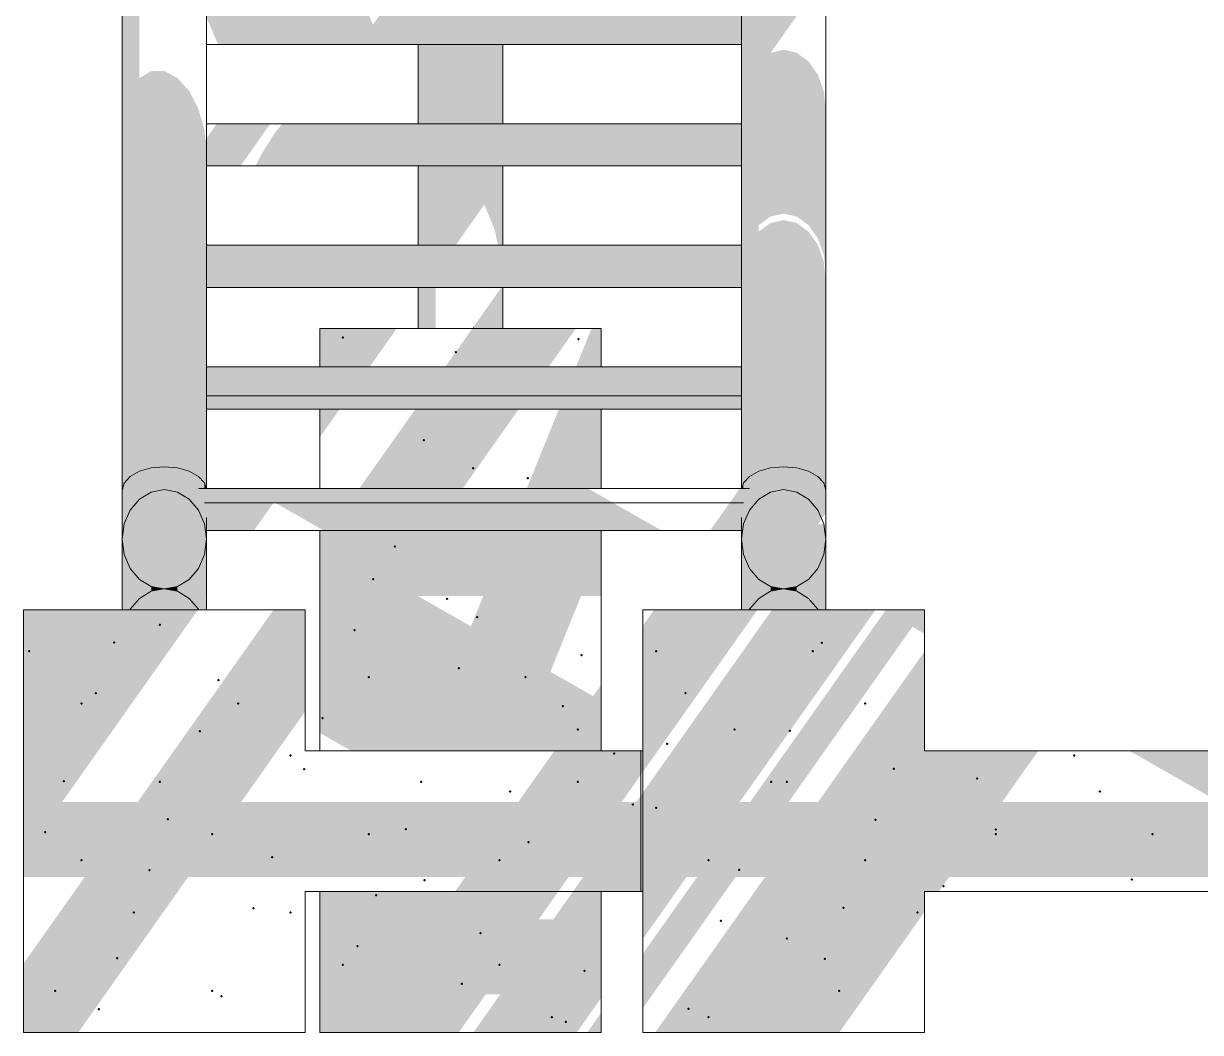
# Model space of a CAD drawing. Header units: millimetres. Extents: x -71878 to 121433, y -67383 to 83273.
# Drawn here: x 105730 to 107403, y -50709 to -49277 of the extents above; entities that cross this region are included whole.
import ezdxf

# ---------------------------------------------------------------- set-up
doc = ezdxf.new("R2010")
doc.units = ezdxf.units.MM
doc.header["$MEASUREMENT"] = 0
for name, color, linetype, lineweight in [('COLUMNAS_Pluma_Nº__1', 7, 'Continuous', 0), ('VIGAS DE CIMENTACION_Pluma_Nº__21', 7, 'Continuous', 5), ('Vigas_Pluma_Nº__21', 7, 'Continuous', 5)]:
    doc.layers.add(name, color=color, linetype=linetype, lineweight=lineweight)
for name, color, linetype, lineweight, true_color in [('COLUMNAS_Pluma_Nº__102', 7, 'Continuous', 40, 0x323232), ('COLUMNAS_Pluma_Nº__3', 7, 'Continuous', 0, 0x646464), ('Gradas_Pluma_Nº__2', 7, 'Continuous', 0, 0x323232), ('Gradas_Pluma_Nº__3', 7, 'Continuous', 0, 0x646464), ('VIGAS DE CIMENTACION_Pluma_Nº__102', 7, 'Continuous', 40, 0x323232), ('VIGAS DE CIMENTACION_Pluma_Nº__3', 7, 'Continuous', 0, 0x646464), ('Vigas_Pluma_Nº__3', 7, 'Continuous', 0, 0x646464)]:
    doc.layers.add(name, color=color, linetype=linetype, lineweight=lineweight, true_color=true_color)

msp = doc.modelspace()

# ---------------------------------------------------------------- hatches: boundary and pattern name
at = {"layer": 'COLUMNAS_Pluma_Nº__3', "linetype": 'Continuous', "lineweight": 0, "true_color": 0x191919}
for points in [[(105873.314, -48962.618), (105870.377, -48962.618), (105870.377, -49953.993), (105870.414, -49953.993), (105870.414, -49939.578), (105873.314, -49929.359), (105873.314, -49063.967), (105870.414, -49042.457), (105870.414, -48973.066), (105873.314, -48962.847)], [(106870.451, -48999.303), (106870.414, -48999.355), (106870.414, -49329.467), (106870.451, -49329.467)], [(106753.35, -49064.24), (106750.414, -49042.457), (106750.414, -49936.792), (106751.164, -49936.792), (106753.35, -49929.085)], [(105873.35, -49064.24), (105873.314, -49063.967), (105873.314, -49929.359), (105873.35, -49929.13), (105881.836, -49919.834), (105881.836, -49083.806)], [(106753.35, -49064.24), (106753.35, -49929.085), (106761.873, -49919.749), (106761.873, -49083.891)], [(105881.873, -49083.891), (105881.836, -49083.806), (105881.836, -49919.834), (105881.873, -49919.772), (105895.11, -49912.384), (105895.11, -49099.443)], [(106761.873, -49083.891), (106761.873, -49919.749), (106775.147, -49912.34), (106775.147, -49099.486)], [(106775.147, -49099.486), (106775.147, -49562.699), (106791.873, -49550.647), (106791.873, -49109.499)], [(106810.414, -49112.949), (106791.873, -49109.499), (106791.873, -49550.647), (106810.414, -49546.494), (106810.414, -49313.933), (106792.017, -49318.054), (106810.414, -49292.037)], [(106828.955, -49109.499), (106810.414, -49112.949), (106810.414, -49292.037), (106828.955, -49265.816)], [(106291.313, -49418.792), (106294.25, -49418.792), (106294.25, -49306.132), (106291.313, -49306.132)], [(106294.25, -49418.792), (106302.772, -49418.792), (106302.772, -49306.132), (106294.25, -49306.132)], [(106302.772, -49306.132), (106302.772, -49418.792), (106316.046, -49418.792), (106316.046, -49306.132)], [(106316.046, -49418.792), (106332.772, -49418.792), (106332.772, -49306.132), (106316.046, -49306.132)], [(106332.772, -49306.132), (106332.772, -49418.792), (106351.313, -49418.792), (106351.313, -49306.132)], [(106351.313, -49418.792), (106369.855, -49418.792), (106369.855, -49306.132), (106351.313, -49306.132)], [(106369.855, -49418.792), (106386.581, -49418.792), (106386.581, -49306.132), (106369.855, -49306.132)], [(106386.581, -49418.792), (106399.855, -49418.792), (106399.855, -49306.132), (106386.581, -49306.132)], [(106399.854, -49306.132), (106399.854, -49418.792), (106408.377, -49418.792), (106408.377, -49306.132)], [(106408.377, -49306.132), (106408.377, -49418.792), (106411.314, -49418.792), (106411.314, -49306.132)], [(106828.955, -49318.086), (106810.414, -49313.933), (106810.414, -49546.494), (106828.955, -49550.647)], [(106828.955, -49550.647), (106845.681, -49562.699), (106845.681, -49330.138), (106828.955, -49318.086)], [(106845.681, -49562.699), (106858.955, -49581.471), (106858.955, -49348.911), (106845.681, -49330.138)], [(105911.836, -49344.134), (105895.11, -49354.079), (105895.11, -49912.384), (105895.147, -49912.352), (105911.836, -49907.605)], [(105911.836, -49344.134), (105911.836, -49907.605), (105911.873, -49907.587), (105930.377, -49905.951), (105930.377, -49343.991)], [(105930.377, -49343.991), (105930.377, -49905.951), (105930.414, -49905.941), (105948.918, -49907.576), (105948.918, -49353.663)], [(106858.955, -49348.911), (106858.955, -49581.471), (106867.477, -49605.126), (106867.477, -49372.565)], [(105965.644, -49372.203), (105948.918, -49353.663), (105948.918, -49907.576), (105948.955, -49907.572), (105965.644, -49912.318)], [(105965.644, -49912.318), (105965.681, -49912.318), (105978.918, -49919.706), (105978.918, -49397.797), (105965.644, -49372.203)], [(106867.477, -49372.565), (106867.477, -49605.126), (106870.414, -49631.347), (106870.414, -49398.786)], [(105978.918, -49397.797), (105978.918, -49919.706), (105978.955, -49919.705), (105987.44, -49929), (105987.44, -49427.939)], [(105987.44, -49929), (105987.477, -49928.942), (105989.705, -49936.792), (105990.377, -49936.792), (105990.377, -49439.386), (105988.717, -49441.734), (105987.44, -49427.939)], [(106294.25, -49478.792), (106291.313, -49478.792), (106291.313, -49591.462), (106294.25, -49591.462)], [(106302.772, -49478.792), (106294.25, -49478.792), (106294.25, -49591.462), (106302.772, -49591.462)], [(106302.772, -49591.462), (106316.046, -49591.462), (106316.046, -49478.792), (106302.772, -49478.792)], [(106316.046, -49591.462), (106332.772, -49591.462), (106332.772, -49478.792), (106316.046, -49478.792)], [(106351.313, -49478.792), (106332.772, -49478.792), (106332.772, -49591.462), (106344.267, -49591.462), (106351.313, -49581.497)], [(106351.313, -49478.792), (106351.314, -49581.497), (106369.855, -49555.276), (106369.855, -49478.792)], [(106386.581, -49478.792), (106369.855, -49478.792), (106369.855, -49555.276), (106384.667, -49534.328), (106386.581, -49536.741)], [(106399.855, -49478.792), (106386.581, -49478.792), (106386.581, -49536.741), (106399.855, -49569.591)], [(106408.377, -49478.792), (106399.854, -49478.792), (106399.855, -49569.591), (106404.358, -49591.462), (106408.377, -49591.462)], [(106411.314, -49478.792), (106408.377, -49478.792), (106408.377, -49591.462), (106411.314, -49591.462)], [(106791.873, -49559.781), (106775.147, -49571.834), (106775.147, -49912.34), (106791.873, -49907.583)], [(106791.873, -49907.583), (106810.414, -49905.944), (106810.414, -49555.628), (106791.873, -49559.781)], [(106810.414, -49905.944), (106828.955, -49907.583), (106828.955, -49559.781), (106810.414, -49555.628)], [(106828.955, -49559.781), (106828.955, -49907.583), (106845.681, -49912.34), (106845.681, -49571.834)], [(106845.681, -49571.834), (106845.681, -49912.34), (106858.955, -49919.749), (106858.955, -49590.606)], [(106858.955, -49590.606), (106858.955, -49919.749), (106867.477, -49929.085), (106867.477, -49614.26)], [(106867.477, -49614.26), (106867.477, -49929.085), (106870.414, -49939.434), (106870.414, -49640.481)], [(106291.313, -49651.462), (106291.313, -49709.462), (106294.25, -49709.462), (106294.25, -49651.462)], [(106302.772, -49651.462), (106294.25, -49651.462), (106294.25, -49709.462), (106302.772, -49709.462)], [(106316.046, -49651.462), (106302.772, -49651.462), (106302.772, -49709.462), (106316.046, -49709.462)], [(106409.304, -49651.462), (106408.377, -49652.774), (106408.377, -49709.462), (106411.314, -49709.462), (106411.314, -49651.462)], [(106399.855, -49664.826), (106386.581, -49683.599), (106386.581, -49709.462), (106399.855, -49709.462)], [(106408.377, -49652.774), (106399.855, -49664.826), (106399.855, -49709.462), (106408.377, -49709.462)], [(106386.581, -49683.599), (106369.855, -49707.253), (106369.855, -49709.462), (106386.581, -49709.462)], [(106151.313, -49764.132), (106222.171, -49764.132), (106260.828, -49709.462), (106151.313, -49709.462)], [(106329.635, -49764.132), (106476.592, -49764.132), (106515.249, -49709.462), (106368.292, -49709.462)], [(106369.855, -49707.253), (106368.292, -49709.462), (106369.855, -49709.462)], [(106515.403, -49764.132), (106551.313, -49764.132), (106551.313, -49709.462), (106537.546, -49709.462)], [(106179.744, -49824.132), (106151.313, -49824.132), (106151.314, -49864.339)], [(106287.208, -49824.132), (106207.545, -49936.792), (106354.503, -49936.792), (106434.165, -49824.132)], [(106445.47, -49936.792), (106551.313, -49936.792), (106551.313, -49824.132), (106491.101, -49824.132)], [(105730.377, -50109.462), (105730.377, -50488.574), (105817.377, -50488.574), (105730.377, -50611.61), (105730.377, -50709.462), (105808.142, -50709.462), (105964.334, -50488.574), (106130.377, -50488.574), (106130.377, -50382.005), (106039.69, -50382.005), (106130.377, -50253.754), (106130.377, -50109.462), (106085.449, -50109.462), (105892.733, -50382.005), (105785.268, -50382.005), (105977.985, -50109.462)], [(106610.414, -50675.018), (106742.25, -50488.574), (106784.112, -50488.574), (106627.92, -50709.462), (106889.514, -50709.462), (107010.414, -50538.484), (107010.414, -50168.534), (106859.467, -50382.005), (106817.605, -50382.005), (106993.389, -50133.41), (107010.414, -50143.128), (107010.414, -50109.462), (106951.437, -50109.462), (106954.435, -50111.174), (106762.928, -50382.005), (106748.058, -50382.005), (106940.775, -50109.462), (106793.817, -50109.462), (106610.414, -50368.834), (106610.414, -50576.663), (106672.703, -50488.574), (106687.573, -50488.574), (106610.414, -50597.692)], [(106626.135, -50109.462), (106610.414, -50131.695), (106610.414, -50339.524), (106773.092, -50109.462)], [(106490.249, -50509.462), (106151.313, -50509.462), (106151.313, -50709.462), (106348.828, -50709.462), (106386.999, -50655.481), (106407.724, -50655.481), (106369.553, -50709.462), (106516.511, -50709.462), (106551.314, -50660.244), (106551.313, -50509.462), (106510.975, -50509.462), (106483.079, -50548.912), (106462.354, -50548.912)], [(106551.314, -50681.273), (106531.381, -50709.462), (106551.313, -50709.462)]]:
    msp.add_hatch(color=250, dxfattribs=at).paths.add_polyline_path(points)
h = msp.add_hatch(color=250, dxfattribs=at)
h.paths.add_polyline_path([(106151.313, -49996.792), (106151.314, -50284.014), (106195.894, -50309.462), (106551.313, -50309.462), (106551.314, -50215.276), (106539.656, -50231.763), (106478.997, -50197.137), (106522.473, -50089.796), (106551.314, -50089.796), (106551.313, -49996.792)])
h.paths.add_polyline_path([(106366.12, -50132.704), (106290.952, -50089.796), (106383.499, -50089.796)], flags=0)
at = {"layer": 'Gradas_Pluma_Nº__2', "linetype": 'Continuous'}
h = msp.add_hatch(dxfattribs=at)
h.set_pattern_fill('PLANK_FLOOR_0002', color=256, style=0, pattern_type=2)
h.set_pattern_definition([(0, (99984.3, -50109.46), (0, 152), [])])
h.paths.add_polyline_path([(105990.377, -49805.069), (105990.414, -49805.342), (105990.414, -49824.132), (106750.414, -49824.132), (106750.414, -49764.132), (105990.377, -49764.132)])
h = msp.add_hatch(dxfattribs=at)
h.set_pattern_fill('PLANK_FLOOR_0002', color=256, style=0, pattern_type=2)
h.set_pattern_definition([(8e-16, (99984.3, -50109.46), (0, 152), [])])
h.paths.add_polyline_path([(105979.046, -49936.792), (105987.477, -49956.234), (105990.414, -49978.017), (105990.414, -49996.792), (106750.414, -49996.792), (106750.414, -49978.017), (106753.35, -49956.234), (106761.782, -49936.792)])
at = {"layer": 'Gradas_Pluma_Nº__3', "linetype": 'Continuous', "lineweight": 0, "true_color": 0x191919}
for points in [[(105990.377, -49267.671), (106006.703, -49306.132), (106750.414, -49306.132), (106750.414, -49246.132), (106249.575, -49246.132), (106226.858, -49278.26), (106213.22, -49246.132), (105990.377, -49246.132)], [(105990.377, -49439.386), (105990.377, -49459.719), (105990.414, -49459.993), (105990.414, -49478.792), (106038.722, -49478.792), (106081.148, -49418.792), (106004.939, -49418.792)], [(106060.087, -49478.792), (106750.414, -49478.792), (106750.414, -49418.792), (106098.199, -49418.792), (106086.805, -49432.828), (106068.264, -49462.43)], [(106750.414, -49591.462), (105990.377, -49591.462), (105990.377, -49632.394), (105990.414, -49632.667), (105990.414, -49651.462), (106750.414, -49651.462)], [(105990.377, -49805.069), (105990.414, -49805.342), (105990.414, -49824.132), (106750.414, -49824.132), (106750.414, -49764.132), (105990.377, -49764.132)], [(106532.183, -49936.792), (105979.046, -49936.792), (105987.477, -49956.234), (105990.414, -49978.017), (105990.414, -49996.792), (106057.655, -49996.792), (106086.342, -49956.222), (106157.414, -49996.792), (106637.293, -49996.792)], [(106748.231, -49936.792), (106705.805, -49996.792), (106750.414, -49996.792), (106750.414, -49978.017), (106753.35, -49956.234), (106761.782, -49936.792)]]:
    msp.add_hatch(color=250, dxfattribs=at).paths.add_polyline_path(points)
at = {"layer": 'VIGAS DE CIMENTACION_Pluma_Nº__3', "linetype": 'Continuous', "lineweight": 0, "true_color": 0x191919}
for points in [[(106130.377, -50382.005), (106130.377, -50488.574), (106358.063, -50488.574), (106343.292, -50509.462), (106490.249, -50509.462), (106505.02, -50488.574), (106525.745, -50488.574), (106510.975, -50509.462), (106607.529, -50509.462), (106607.529, -50372.914), (106601.101, -50382.005), (106580.375, -50382.005), (106607.529, -50343.604), (106607.529, -50309.462), (106484.714, -50309.462), (106433.418, -50382.005)], [(106607.529, -50309.462), (106607.529, -50343.604), (106610.414, -50339.524), (106610.414, -50309.462)], [(107010.414, -50309.462), (107010.414, -50509.462), (107030.935, -50509.462), (107045.706, -50488.574), (107439.434, -50488.574), (107424.663, -50509.462), (107571.621, -50509.462), (107586.391, -50488.574), (107615.578, -50488.574), (107652.172, -50509.462), (108132.051, -50509.462), (108095.457, -50488.574), (108203.144, -50488.574), (108203.144, -50509.462), (108428.144, -50509.462), (108428.144, -50309.462), (108203.144, -50309.462), (108203.144, -50382.005), (108134.141, -50382.005), (108185.437, -50309.462), (108130.76, -50309.462), (108079.464, -50382.005), (107916.168, -50382.005), (107967.463, -50309.462), (107820.506, -50309.462), (107809.342, -50325.251), (107781.683, -50309.462), (107301.804, -50309.462), (107428.887, -50382.005), (107121.061, -50382.005), (107172.356, -50309.462)], [(106607.529, -50372.914), (106607.529, -50509.462), (106610.414, -50509.462), (106610.414, -50368.834)]]:
    msp.add_hatch(color=250, dxfattribs=at).paths.add_polyline_path(points)
at = {"layer": 'Vigas_Pluma_Nº__3', "linetype": 'Continuous', "lineweight": 0, "true_color": 0x191919}
for points in [[(105990.377, -49459.719), (105990.377, -49591.462), (105990.414, -49591.462), (105990.414, -49459.993)], [(105990.414, -49632.667), (105990.377, -49632.394), (105990.377, -49764.132), (105990.414, -49764.132)], [(105990.377, -49936.792), (105990.414, -49936.792), (105990.414, -49805.342), (105990.377, -49805.069)], [(105881.873, -49919.772), (105881.873, -49967.534), (105895.147, -49951.939), (105895.147, -49912.352), (105895.11, -49912.384)], [(105895.147, -49912.352), (105895.147, -49951.939), (105911.873, -49941.927), (105911.873, -49907.962), (105911.873, -49907.587), (105911.836, -49907.605)], [(105911.873, -49941.927), (105930.414, -49938.476), (105930.414, -49905.941), (105930.377, -49905.951), (105911.873, -49907.587)], [(105930.414, -49905.941), (105930.414, -49938.476), (105948.955, -49941.927), (105948.955, -49907.572), (105948.918, -49907.576)], [(105965.644, -49912.318), (105948.955, -49907.572), (105948.955, -49941.927), (105965.681, -49951.939), (105965.681, -49912.318)], [(105978.918, -49919.706), (105965.681, -49912.318), (105965.681, -49951.939), (105978.955, -49967.534), (105978.955, -49919.705)], [(106761.873, -49919.749), (106761.873, -49967.534), (106775.147, -49951.939), (106775.147, -49912.34)], [(106775.147, -49912.34), (106775.147, -49951.939), (106791.873, -49941.927), (106791.873, -49907.583)], [(106810.414, -49905.944), (106791.873, -49907.583), (106791.873, -49941.927), (106810.414, -49938.476)], [(106810.414, -49938.476), (106828.955, -49941.927), (106828.955, -49907.583), (106810.414, -49905.944)], [(106828.955, -49907.583), (106828.955, -49941.927), (106845.681, -49951.939), (106845.681, -49912.34)], [(106845.681, -49912.34), (106845.681, -49951.939), (106858.955, -49967.534), (106858.955, -49919.749)], [(105870.414, -50008.969), (105873.35, -49987.185), (105873.35, -49929.13), (105873.314, -49929.359), (105870.414, -49939.578)], [(105873.35, -49987.185), (105881.873, -49967.534), (105881.873, -49919.772), (105881.836, -49919.834), (105873.35, -49929.13)], [(105978.955, -49919.705), (105978.955, -49967.534), (105987.477, -49987.185), (105987.477, -49956.234), (105979.046, -49936.792), (105987.477, -49936.792), (105987.477, -49928.942), (105987.44, -49929)], [(105987.477, -49936.792), (105989.705, -49936.792), (105987.477, -49928.942)], [(106753.35, -49929.085), (106751.164, -49936.792), (106753.35, -49936.792)], [(106761.873, -49919.749), (106753.35, -49929.085), (106753.35, -49936.792), (106761.782, -49936.792), (106753.35, -49956.234), (106753.35, -49987.185), (106761.873, -49967.534)], [(106858.955, -49919.749), (106858.955, -49967.534), (106864.466, -49980.241), (106867.477, -49975.982), (106867.477, -49929.085)], [(106867.477, -49929.085), (106867.477, -49975.982), (106870.414, -49971.829), (106870.414, -49939.434)], [(105881.873, -49967.534), (105873.35, -49987.185), (105870.414, -50008.969), (105873.35, -50030.752), (105881.873, -50050.403), (105895.147, -50065.998), (105911.873, -50076.01), (105930.414, -50079.461), (105948.955, -50076.01), (105965.681, -50065.998), (105978.955, -50050.403), (105987.477, -50030.752), (105990.414, -50008.969), (105987.477, -49987.185), (105978.955, -49967.534), (105965.681, -49951.939), (105948.955, -49941.927), (105930.414, -49938.476), (105911.873, -49941.927), (105895.147, -49951.939)], [(106750.414, -50008.969), (106753.35, -50030.752), (106761.873, -50050.403), (106775.147, -50065.998), (106791.873, -50076.01), (106810.414, -50079.461), (106828.955, -50076.01), (106845.681, -50065.998), (106858.955, -50050.403), (106867.477, -50030.752), (106870.414, -50008.969), (106867.585, -49987.983), (106858.991, -49987.983), (106864.466, -49980.241), (106858.955, -49967.534), (106845.681, -49951.939), (106828.955, -49941.927), (106810.414, -49938.476), (106791.873, -49941.927), (106775.147, -49951.939), (106761.873, -49967.534), (106753.35, -49987.185)], [(105987.477, -49987.185), (105990.414, -50008.969), (105990.414, -49978.017), (105987.477, -49956.234)], [(106750.414, -49978.017), (106750.414, -50008.969), (106753.35, -49987.185), (106753.35, -49956.234)], [(106867.585, -49987.983), (106870.414, -50008.969), (106870.414, -50001.139), (106870.192, -50001.452)], [(105870.414, -50109.462), (105873.35, -50109.462), (105873.35, -50030.752), (105870.414, -50008.969)], [(105987.477, -50030.752), (105987.477, -50109.462), (105990.414, -50109.462), (105990.414, -50100.77), (105989.064, -50093.795), (105990.414, -50091.886), (105990.414, -50008.969)], [(106750.414, -50109.462), (106753.35, -50109.462), (106753.35, -50030.752), (106750.414, -50008.969)], [(106867.477, -50030.752), (106867.477, -50109.462), (106870.414, -50109.462), (106870.414, -50008.969)], [(105873.35, -50030.752), (105873.35, -50109.462), (105881.463, -50109.462), (105881.873, -50108.518), (105881.873, -50050.403)], [(105978.955, -50108.091), (105980.218, -50106.305), (105982.184, -50109.462), (105987.477, -50109.462), (105987.477, -50030.752), (105978.955, -50050.403)], [(106753.35, -50030.752), (106753.35, -50109.462), (106761.463, -50109.462), (106761.873, -50108.518), (106761.873, -50050.403)], [(106858.955, -50050.403), (106858.955, -50108.518), (106859.364, -50109.462), (106867.477, -50109.462), (106867.477, -50030.752)], [(105881.873, -50050.403), (105881.873, -50108.518), (105895.147, -50092.923), (105895.147, -50065.998)], [(105965.681, -50092.923), (105978.79, -50108.325), (105978.955, -50108.091), (105978.955, -50050.403), (105965.681, -50065.998)], [(106761.873, -50050.403), (106761.873, -50108.518), (106775.147, -50092.923), (106775.147, -50065.998)], [(106845.681, -50092.923), (106858.955, -50108.518), (106858.955, -50050.403), (106845.681, -50065.998)], [(105895.147, -50092.923), (105911.873, -50082.911), (105911.873, -50076.01), (105895.147, -50065.998)], [(105948.955, -50082.911), (105965.681, -50092.923), (105965.681, -50065.998), (105948.955, -50076.01)], [(106775.147, -50065.998), (106775.147, -50092.923), (106791.873, -50082.911), (106791.873, -50076.01)], [(106828.955, -50076.01), (106828.955, -50082.911), (106845.681, -50092.923), (106845.681, -50065.998)], [(105881.873, -50108.518), (105881.463, -50109.462), (105977.985, -50109.462), (105978.79, -50108.325), (105965.681, -50092.923), (105948.955, -50082.911), (105930.414, -50079.461), (105911.873, -50082.911), (105895.147, -50092.923)], [(105911.873, -50076.01), (105911.873, -50082.911), (105930.414, -50079.461)], [(105930.414, -50079.461), (105948.955, -50082.911), (105948.955, -50076.01)], [(106761.873, -50108.518), (106761.463, -50109.462), (106859.364, -50109.462), (106858.955, -50108.518), (106845.681, -50092.923), (106828.955, -50082.911), (106810.414, -50079.461), (106791.873, -50082.911), (106775.147, -50092.923)], [(106791.873, -50076.01), (106791.873, -50082.911), (106810.414, -50079.461)], [(106810.414, -50079.461), (106828.955, -50082.911), (106828.955, -50076.01)]]:
    msp.add_hatch(color=250, dxfattribs=at).paths.add_polyline_path(points)

# ---------------------------------------------------------------- linework, layer by layer
at = {"layer": 'COLUMNAS_Pluma_Nº__1', "linetype": 'Continuous'}
for p, q in [((106870.451, -48381.476), (106870.451, -49329.467)), ((105870.377, -48962.618), (105870.377, -49953.993)), ((105990.377, -49042.73), (105990.377, -49936.792)), ((106750.414, -49042.457), (106750.414, -49936.792)), ((106870.414, -49042.457), (106870.414, -49939.434)), ((106291.313, -49306.132), (106291.313, -49418.792)), ((106411.313, -49306.132), (106411.313, -49418.792)), ((106870.451, -49329.467), (106870.414, -49329.467)), ((106291.313, -49478.792), (106291.313, -49591.462)), ((106411.313, -49478.792), (106411.313, -49591.462)), ((106291.313, -49651.462), (106291.313, -49709.462)), ((106411.313, -49651.462), (106411.313, -49709.462)), ((106151.313, -49709.462), (106151.313, -49764.132)), ((106551.313, -49709.462), (106151.313, -49709.462)), ((106551.313, -49709.462), (106551.313, -49764.132)), ((106151.313, -49824.132), (106151.313, -49936.792)), ((106551.313, -49824.132), (106551.313, -49936.792)), ((105870.414, -49953.993), (105870.377, -49953.993)), ((106151.313, -49996.792), (106151.313, -50309.462)), ((106551.313, -49996.792), (106551.313, -50309.462)), ((105730.377, -50109.462), (105730.377, -50709.462)), ((106130.377, -50109.462), (105730.377, -50109.462)), ((106130.377, -50109.462), (106130.377, -50309.462)), ((106610.414, -50109.462), (106610.414, -50709.462)), ((107010.414, -50109.462), (106610.414, -50109.462)), ((107010.414, -50109.462), (107010.414, -50309.462)), ((106130.377, -50509.462), (106130.377, -50709.462)), ((106151.313, -50509.462), (106151.313, -50709.462)), ((106551.313, -50509.462), (106551.313, -50709.462)), ((107010.414, -50509.462), (107010.414, -50709.462)), ((106130.377, -50709.462), (105730.377, -50709.462)), ((106551.313, -50709.462), (106151.313, -50709.462)), ((107010.414, -50709.462), (106610.414, -50709.462))]:
    msp.add_line(p, q, dxfattribs=at)
at = {"layer": 'COLUMNAS_Pluma_Nº__102', "linetype": 'Continuous'}
for p in [(106183.855, -49722.339), (106183.855, -49722.339), (106518.764, -49725.011), (106344.426, -49743.499), (106344.426, -49743.499), (106298.938, -49868.479), (106298.938, -49868.479), (106369.471, -49907.955), (106369.471, -49907.955), (106446.939, -49922.347), (106258.101, -50019.324), (106258.101, -50019.324), (106227.114, -50065.814), (106227.114, -50065.814), (106332.348, -50093.57), (106375.115, -50119.682), (106375.115, -50119.682), (105923.993, -50130.693), (105923.993, -50130.693), (106200.778, -50138.17), (106200.778, -50138.17), (105738.378, -50167.817), (105738.378, -50167.817), (105859.286, -50155.413), (105859.286, -50155.413), (106629.332, -50167.817), (106629.332, -50167.817), (106852.071, -50167.817), (106852.071, -50167.817), (106864.609, -50156.308), (106864.609, -50156.308), (106523.117, -50173.55), (106348.78, -50192.038), (106348.78, -50192.038), (106007.288, -50209.281), (106220.978, -50204.94), (106220.978, -50204.94), (106443.717, -50204.94), (106443.717, -50204.94), (105832.951, -50227.769), (105832.951, -50227.769), (106671.118, -50227.418), (106671.118, -50227.418), (105812.624, -50242.063), (105812.624, -50242.063), (106035.363, -50242.063), (106035.363, -50242.063), (106496.781, -50245.907), (106496.781, -50245.907), (106926.317, -50242.063), (106155.289, -50263.149), (106155.289, -50263.149), (105980.952, -50281.638), (105980.952, -50281.638), (106517.963, -50279.186), (106517.963, -50279.186), (106740.702, -50279.186), (106740.702, -50279.186), (106819.12, -50281.287), (106819.12, -50281.287), (106644.783, -50299.775), (106109.609, -50316.309), (106128.954, -50335.506), (106967.122, -50335.155), (106967.122, -50335.155), (105787.462, -50352.749), (105787.462, -50352.749), (105923.993, -50353.432), (105923.993, -50353.432), (106792.784, -50353.643), (106792.784, -50353.643), (106814.948, -50353.432), (106814.948, -50353.432), (106629.332, -50390.555), (106629.332, -50390.555), (105935.464, -50406.617), (105935.464, -50406.617), (106940.786, -50407.511), (106940.786, -50407.511), (105761.126, -50425.105), (105761.126, -50425.105), (105998.24, -50427.678), (105998.24, -50427.678), (105812.624, -50464.801), (105812.624, -50464.801), (106083.465, -50460.485), (106083.465, -50460.485), (106703.579, -50464.801), (106703.579, -50464.801), (106926.317, -50464.801), (106926.317, -50464.801), (105909.128, -50478.973), (105909.128, -50478.973), (106747.296, -50478.622), (106747.296, -50478.622), (106231.467, -50514.353), (106231.467, -50514.353), (106057.13, -50532.841), (106895.297, -50532.49), (106895.297, -50532.49), (105886.87, -50539.048), (105886.87, -50539.048), (106109.609, -50539.048), (106720.96, -50550.978), (107000.563, -50539.048), (107000.563, -50539.048), (106379.468, -50568.221), (106379.468, -50568.221), (106205.131, -50586.709), (106205.131, -50586.709), (106814.948, -50576.171), (106814.948, -50576.171), (105863.639, -50603.952), (105863.639, -50603.952), (106868.962, -50604.847), (106868.962, -50604.847), (106183.855, -50613.294), (106183.855, -50613.294), (106406.594, -50613.294), (106406.594, -50613.294), (106527.47, -50622.089), (106527.47, -50622.089), (105775.501, -50650.417), (105775.501, -50650.417), (105998.24, -50650.417), (106353.133, -50640.578), (106353.133, -50640.578), (106889.194, -50650.417), (106889.194, -50650.417), (106011.641, -50657.82), (105837.304, -50676.308), (106480.84, -50687.54), (106480.84, -50687.54), (106675.471, -50675.958), (106675.471, -50675.958), (106703.579, -50687.54), (106703.579, -50687.54), (106501.134, -50694.446), (106501.134, -50694.446)]:
    msp.add_point(p, dxfattribs=at)
at = {"layer": 'Gradas_Pluma_Nº__2', "linetype": 'Continuous'}
for p, q in [((105990.414, -49306.132), (106750.414, -49306.132)), ((105990.377, -49418.792), (106750.414, -49418.792)), ((105990.414, -49478.792), (106750.414, -49478.792)), ((105990.377, -49591.462), (106750.414, -49591.462)), ((105990.414, -49651.462), (106750.414, -49651.462)), ((105990.377, -49764.132), (106750.414, -49764.132)), ((105990.414, -49824.132), (106750.414, -49824.132)), ((105979.033, -49936.792), (106761.794, -49936.792)), ((105990.414, -49996.792), (106750.414, -49996.792))]:
    msp.add_line(p, q, dxfattribs=at)
at = {"layer": 'VIGAS DE CIMENTACION_Pluma_Nº__102', "linetype": 'Continuous'}
for p in [(106569.733, -50313.213), (106569.733, -50313.213), (107223.302, -50316.309), (106295.224, -50353.432), (106517.963, -50353.432), (106517.963, -50353.432), (107085.562, -50348.944), (107085.562, -50348.944), (106421.731, -50367.081), (107259.899, -50367.432), (106596.069, -50385.569), (106596.069, -50385.569), (106273.73, -50420.949), (106273.73, -50420.949), (106220.978, -50427.678), (106220.978, -50427.678), (107111.898, -50421.3), (107111.898, -50421.3), (107111.933, -50427.678), (107111.933, -50427.678), (107334.671, -50427.678), (107334.671, -50427.678), (106448.067, -50439.437), (106448.067, -50439.437), (106406.594, -50464.801), (106406.594, -50464.801), (106300.065, -50493.305), (107037.687, -50501.925), (107305.388, -50492.411)]:
    msp.add_point(p, dxfattribs=at)
at = {"layer": 'VIGAS DE CIMENTACION_Pluma_Nº__21', "linetype": 'Continuous'}
for p, q in [((106607.529, -50309.462), (106130.377, -50309.462)), ((106607.529, -50309.462), (106610.414, -50309.462)), ((106607.529, -50509.462), (106607.529, -50309.462)), ((108428.144, -50309.462), (107010.414, -50309.462)), ((106607.529, -50509.462), (106130.377, -50509.462)), ((106607.529, -50509.462), (106610.414, -50509.462)), ((108211.591, -50509.462), (107010.414, -50509.462))]:
    msp.add_line(p, q, dxfattribs=at)
at = {"layer": 'Vigas_Pluma_Nº__21', "linetype": 'Continuous'}
for p, q in [((105990.414, -49418.792), (105990.414, -49287.289)), ((105990.414, -49591.462), (105990.414, -49459.964)), ((105990.414, -49764.132), (105990.414, -49632.639)), ((105990.414, -49936.792), (105990.414, -49805.314)), ((105895.11, -49912.384), (105881.873, -49919.772)), ((105895.147, -49912.352), (105895.11, -49912.384)), ((105911.836, -49907.605), (105895.147, -49912.352)), ((105911.873, -49907.587), (105911.836, -49907.605)), ((105930.377, -49905.951), (105911.873, -49907.587)), ((105930.414, -49905.941), (105930.377, -49905.951)), ((105948.918, -49907.576), (105930.414, -49905.941)), ((105948.955, -49907.572), (105948.918, -49907.576)), ((105965.644, -49912.318), (105948.955, -49907.572)), ((105965.681, -49912.318), (105965.644, -49912.318)), ((105978.918, -49919.706), (105965.681, -49912.318)), ((106775.147, -49912.34), (106761.873, -49919.749)), ((106791.873, -49907.583), (106775.147, -49912.34)), ((106810.414, -49905.944), (106791.873, -49907.583)), ((106828.955, -49907.583), (106810.414, -49905.944)), ((106845.681, -49912.34), (106828.955, -49907.583)), ((106858.955, -49919.749), (106845.681, -49912.34)), ((105873.314, -49929.359), (105870.414, -49939.578)), ((105873.35, -49929.13), (105873.314, -49929.359)), ((105881.836, -49919.834), (105873.35, -49929.13)), ((105881.873, -49919.772), (105881.836, -49919.834)), ((105978.955, -49919.705), (105978.918, -49919.706)), ((105987.44, -49929), (105978.955, -49919.705)), ((105987.477, -49928.942), (105987.44, -49929)), ((105989.705, -49936.792), (105987.477, -49928.942)), ((106753.35, -49929.085), (106751.164, -49936.792)), ((106761.873, -49919.749), (106753.35, -49929.085)), ((106867.477, -49929.085), (106858.955, -49919.749)), ((106870.414, -49939.434), (106867.477, -49929.085)), ((105870.414, -50008.969), (105870.414, -49939.578)), ((105881.873, -49967.534), (105895.147, -49951.939)), ((105895.147, -49951.939), (105911.873, -49941.927)), ((105911.873, -49941.927), (105930.414, -49938.476)), ((105930.414, -49938.476), (105948.955, -49941.927)), ((105948.955, -49941.927), (105965.681, -49951.939)), ((105965.681, -49951.939), (105978.955, -49967.534)), ((106761.873, -49967.534), (106775.147, -49951.939)), ((106775.147, -49951.939), (106791.873, -49941.927)), ((106791.873, -49941.927), (106810.414, -49938.476)), ((106810.414, -49938.476), (106828.955, -49941.927)), ((106828.955, -49941.927), (106845.681, -49951.939)), ((106845.681, -49951.939), (106858.955, -49967.534)), ((106870.414, -50008.969), (106870.414, -49939.434)), ((105873.35, -49987.185), (105881.873, -49967.534)), ((105978.955, -49967.534), (105987.477, -49987.185)), ((106753.35, -49987.185), (106761.873, -49967.534)), ((106858.955, -49967.534), (106867.477, -49987.185)), ((105990.414, -50008.969), (105990.414, -49977.988)), ((106750.414, -50008.969), (106750.414, -49977.988)), ((105870.414, -50008.969), (105873.35, -49987.185)), ((105987.477, -49987.185), (105990.414, -50008.969)), ((106750.414, -50008.969), (106753.35, -49987.185)), ((106867.477, -49987.185), (106870.414, -50008.969)), ((105870.414, -50109.462), (105870.414, -50008.969)), ((105873.35, -50030.752), (105870.414, -50008.969)), ((105990.414, -50008.969), (105987.477, -50030.752)), ((105990.414, -50109.462), (105990.414, -50008.969)), ((106750.414, -50109.462), (106750.414, -50008.969)), ((106753.35, -50030.752), (106750.414, -50008.969)), ((106870.414, -50008.969), (106867.477, -50030.752)), ((106870.414, -50109.462), (106870.414, -50008.969)), ((105881.873, -50050.403), (105873.35, -50030.752)), ((105987.477, -50030.752), (105978.955, -50050.403)), ((106761.873, -50050.403), (106753.35, -50030.752)), ((106867.477, -50030.752), (106858.955, -50050.403)), ((105895.147, -50065.998), (105881.873, -50050.403)), ((105978.955, -50050.403), (105965.681, -50065.998)), ((106775.147, -50065.998), (106761.873, -50050.403)), ((106858.955, -50050.403), (106845.681, -50065.998)), ((105911.873, -50076.01), (105895.147, -50065.998)), ((105965.681, -50065.998), (105948.955, -50076.01)), ((106791.873, -50076.01), (106775.147, -50065.998)), ((106845.681, -50065.998), (106828.955, -50076.01)), ((105895.147, -50092.923), (105911.873, -50082.911)), ((105930.414, -50079.461), (105911.873, -50076.01)), ((105911.873, -50082.911), (105930.414, -50079.461)), ((105948.955, -50076.01), (105930.414, -50079.461)), ((105930.414, -50079.461), (105948.955, -50082.911)), ((105948.955, -50082.911), (105965.681, -50092.923)), ((106775.147, -50092.923), (106791.873, -50082.911)), ((106810.414, -50079.461), (106791.873, -50076.01)), ((106791.873, -50082.911), (106810.414, -50079.461)), ((106828.955, -50076.01), (106810.414, -50079.461)), ((106810.414, -50079.461), (106828.955, -50082.911)), ((106828.955, -50082.911), (106845.681, -50092.923)), ((105881.873, -50108.518), (105895.147, -50092.923)), ((105965.681, -50092.923), (105978.955, -50108.518)), ((106761.873, -50108.518), (106775.147, -50092.923)), ((106845.681, -50092.923), (106858.955, -50108.518)), ((105881.463, -50109.462), (105881.873, -50108.518)), ((105978.955, -50108.518), (105979.364, -50109.462)), ((106761.463, -50109.462), (106761.873, -50108.518)), ((106858.955, -50108.518), (106859.364, -50109.462))]:
    msp.add_line(p, q, dxfattribs=at)

doc.saveas('drawing.dxf')
